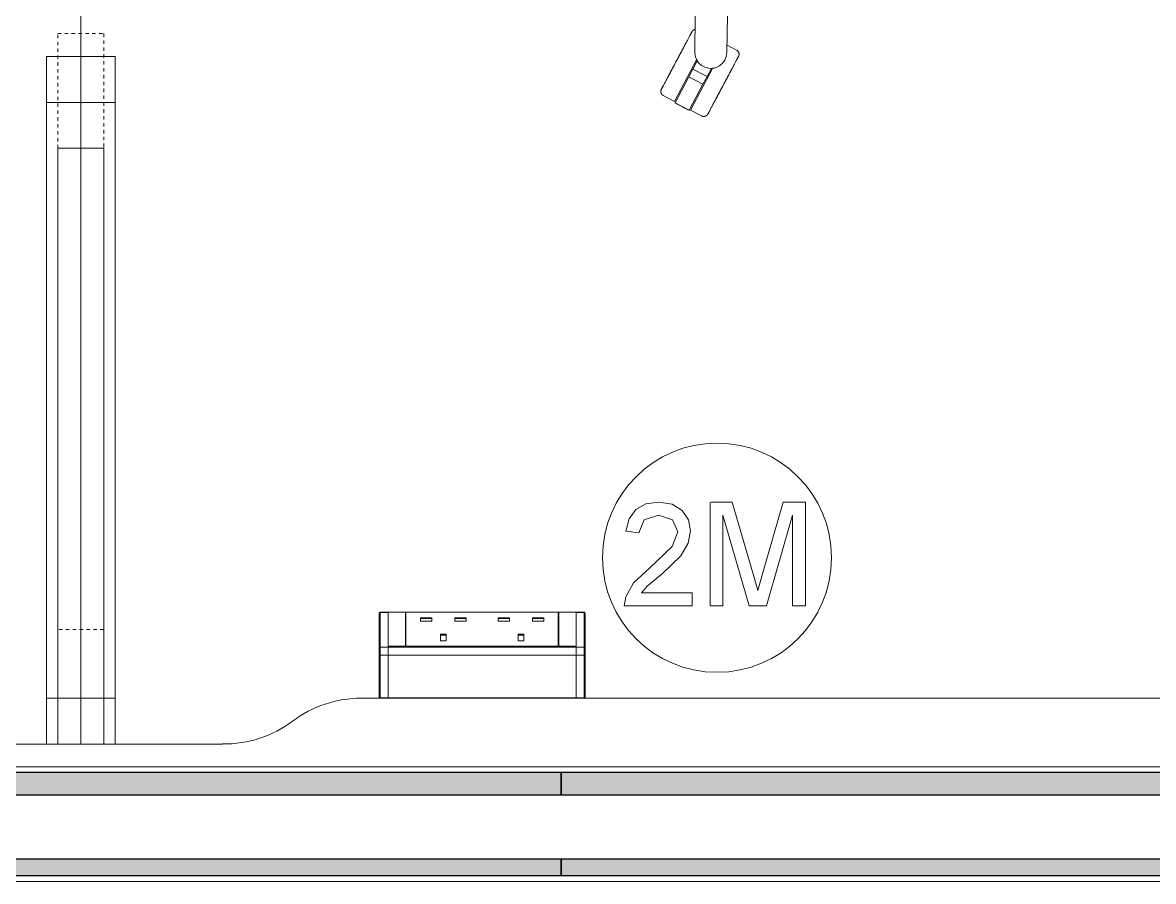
# Model space of a CAD drawing. Header units: millimetres. Extents: x 90978 to 295199, y -4084 to 97293.
# Drawn here: x 166588 to 167576, y 15167 to 15917 of the extents above; entities that cross this region are included whole.
import ezdxf

# ---------------------------------------------------------------- set-up
doc = ezdxf.new("R2010")
doc.units = ezdxf.units.MM
doc.header["$MEASUREMENT"] = 0
doc.linetypes.add('Dash', pattern=[6, 3, -3])
for name, color, linetype, lineweight in [('CSM-STL-XX-ZZ-M3-A-XXXX-00001_detached _19_04_21__rvt-1-Level 0$0$A-GLAZ-CURT', 7, 'CONTINUOUS', 9), ('CSM-STL-XX-ZZ-M3-A-XXXX-00001_detached _19_04_21__rvt-1-Level 0$0$A-GLAZ-CWMG', 7, 'CONTINUOUS', 9), ('I-FURN', 8, 'CONTINUOUS', 9), ('I-FURN-HDLN', 8, 'Dash', 9)]:
    doc.layers.add(name, color=color, linetype=linetype, lineweight=lineweight)

msp = doc.modelspace()

# ---------------------------------------------------------------- hatches: boundary and pattern name
at = {"layer": 'CSM-STL-XX-ZZ-M3-A-XXXX-00001_detached _19_04_21__rvt-1-Level 0$0$A-GLAZ-CURT'}
h = msp.add_hatch(color=256, dxfattribs=at)
h.paths.add_polyline_path([(167058.83, 15242.93), (167058.83, 15262.43), (166158.83, 15262.43), (166158.83, 15242.93)], flags=0)
h.paths.add_polyline_path([(167058.83, 15186.93), (166158.83, 15186.93), (166158.83, 15172.43), (167058.83, 15172.43)], flags=0)
h = msp.add_hatch(color=256, dxfattribs=at)
h.paths.add_polyline_path([(167908.83, 15262.43), (167058.83, 15262.43), (167058.83, 15242.93), (167908.83, 15242.93)], flags=0)
h.paths.add_polyline_path([(167908.83, 15172.43), (167908.83, 15186.93), (167058.83, 15186.93), (167058.83, 15172.43), (167798.61, 15172.43)], flags=0)

# ---------------------------------------------------------------- linework, layer by layer
at = {"layer": 'CSM-STL-XX-ZZ-M3-A-XXXX-00001_detached _19_04_21__rvt-1-Level 0$0$A-GLAZ-CURT', "lineweight": 30}
for p, q in [((167058.83, 15262.43), (166158.83, 15262.43)), ((167908.83, 15262.43), (167058.83, 15262.43)), ((167058.83, 15262.43), (167058.83, 15242.93)), ((167058.83, 15242.93), (167058.83, 15262.43)), ((166158.83, 15242.93), (167058.83, 15242.93)), ((167058.83, 15242.93), (167908.83, 15242.93)), ((167058.83, 15186.93), (166158.83, 15186.93)), ((167908.83, 15186.93), (167058.83, 15186.93)), ((167058.83, 15186.93), (167058.83, 15172.43)), ((167058.83, 15172.43), (167058.83, 15186.93)), ((166158.83, 15172.43), (167058.83, 15172.43)), ((167058.83, 15172.43), (167908.83, 15172.43))]:
    msp.add_line(p, q, dxfattribs=at)
at = {"layer": 'CSM-STL-XX-ZZ-M3-A-XXXX-00001_detached _19_04_21__rvt-1-Level 0$0$A-GLAZ-CWMG'}
for p, q in [((166158.83, 15267.43), (167058.83, 15267.43)), ((167058.83, 15267.43), (167908.83, 15267.43)), ((166158.83, 15167.43), (167058.83, 15167.43)), ((167058.83, 15167.43), (167908.83, 15167.43))]:
    msp.add_line(p, q, dxfattribs=at)
at = {"layer": 'I-FURN'}
for p, q in [((166639.25, 15287.33), (166639.25, 16087.33)), ((166639.25, 16087.33), (166639.25, 15287.33)), ((166639.25, 16087.33), (166639.25, 15287.33)), ((166639.25, 15287.33), (166639.25, 16087.33)), ((167175.31, 15891.22), (167175.87, 15923.42)), ((167203.85, 15923.08), (167203.29, 15890.74)), ((167171.32, 15905.97), (167171.56, 15906.44)), ((167171.69, 15906.67), (167171.45, 15906.23)), ((167171.56, 15906.44), (167171.79, 15906.87)), ((167171.91, 15907.08), (167171.69, 15906.67)), ((167171.79, 15906.87), (167172, 15907.26)), ((167172.11, 15907.46), (167171.91, 15907.08)), ((167172, 15907.26), (167172.19, 15907.62)), ((167172.28, 15907.79), (167172.11, 15907.46)), ((167172.19, 15907.62), (167172.36, 15907.93)), ((167172.44, 15908.09), (167172.28, 15907.79)), ((167172.36, 15907.93), (167172.51, 15908.21)), ((167172.58, 15908.35), (167172.44, 15908.09)), ((167172.51, 15908.21), (167172.64, 15908.45)), ((167172.7, 15908.57), (167172.58, 15908.35)), ((167172.64, 15908.45), (167172.74, 15908.66)), ((167172.79, 15908.75), (167172.7, 15908.57)), ((167172.74, 15908.66), (167172.83, 15908.82)), ((167172.87, 15908.89), (167172.79, 15908.75)), ((167172.83, 15908.82), (167172.89, 15908.94)), ((167172.92, 15908.99), (167172.87, 15908.89)), ((167172.89, 15908.94), (167172.94, 15909.02)), ((167172.95, 15909.05), (167172.92, 15908.99)), ((167172.94, 15909.02), (167172.96, 15909.06)), ((167172.96, 15909.07), (167172.95, 15909.05)), ((167172.96, 15909.07), (167173.04, 15909.21)), ((167172.96, 15909.06), (167172.96, 15909.07)), ((167173.04, 15909.21), (167173.13, 15909.35)), ((167173.13, 15909.35), (167173.21, 15909.48)), ((167173.21, 15909.48), (167173.31, 15909.61)), ((167173.31, 15909.61), (167173.41, 15909.74)), ((167173.41, 15909.74), (167173.51, 15909.86)), ((167173.51, 15909.86), (167173.62, 15909.98)), ((167173.62, 15909.98), (167173.74, 15910.09)), ((167173.74, 15910.09), (167173.86, 15910.2)), ((167173.86, 15910.2), (167173.98, 15910.31)), ((167173.98, 15910.31), (167174.11, 15910.4)), ((167174.11, 15910.4), (167174.24, 15910.5)), ((167174.24, 15910.5), (167174.37, 15910.59)), ((167174.37, 15910.59), (167174.51, 15910.67)), ((167174.51, 15910.67), (167174.65, 15910.75)), ((167174.65, 15910.75), (167174.8, 15910.82)), ((167174.8, 15910.82), (167174.94, 15910.89)), ((167174.94, 15910.89), (167175.09, 15910.95)), ((167175.09, 15910.95), (167175.25, 15911)), ((167175.25, 15911), (167175.4, 15911.05)), ((167175.4, 15911.05), (167175.56, 15911.09)), ((167175.56, 15911.09), (167175.71, 15911.13)), ((167166.36, 15896.66), (167165.9, 15895.78)), ((167166.82, 15897.51), (167166.36, 15896.66)), ((167167.26, 15898.35), (167166.82, 15897.51)), ((167167.69, 15899.16), (167167.26, 15898.35)), ((167168.11, 15899.95), (167167.69, 15899.16)), ((167168.52, 15900.71), (167168.11, 15899.95)), ((167168.91, 15901.45), (167168.52, 15900.71)), ((167169.29, 15902.15), (167168.91, 15901.45)), ((167169.65, 15902.83), (167169.29, 15902.15)), ((167169.99, 15903.48), (167169.65, 15902.83)), ((167170.32, 15904.09), (167169.99, 15903.48)), ((167170.63, 15904.68), (167170.32, 15904.09)), ((167170.46, 15904.37), (167170.77, 15904.94)), ((167170.92, 15905.23), (167170.63, 15904.68)), ((167170.77, 15904.94), (167171.05, 15905.47)), ((167171.2, 15905.75), (167170.92, 15905.23)), ((167171.05, 15905.47), (167171.32, 15905.97)), ((167171.45, 15906.23), (167171.2, 15905.75)), ((167211.91, 15892.92), (167203.07, 15897.63)), ((166609.25, 15887.33), (166609.25, 15847.33)), ((166609.25, 15287.33), (166609.25, 15887.33)), ((166669.25, 15887.33), (166609.25, 15887.33)), ((166609.25, 15887.33), (166669.25, 15887.33)), ((166669.25, 15887.33), (166669.25, 15287.33)), ((166669.25, 15847.33), (166669.25, 15887.33)), ((167160.52, 15885.67), (167161.05, 15886.67)), ((167161.34, 15887.21), (167160.81, 15886.21)), ((167161.05, 15886.67), (167161.58, 15887.67)), ((167161.87, 15888.2), (167161.34, 15887.21)), ((167161.58, 15887.67), (167162.11, 15888.66)), ((167162.39, 15889.19), (167161.87, 15888.2)), ((167162.11, 15888.66), (167162.63, 15889.64)), ((167162.91, 15890.17), (167162.39, 15889.19)), ((167162.63, 15889.64), (167163.15, 15890.62)), ((167163.43, 15891.14), (167162.91, 15890.17)), ((167163.15, 15890.62), (167163.66, 15891.58)), ((167163.94, 15892.1), (167163.43, 15891.14)), ((167163.66, 15891.58), (167164.17, 15892.53)), ((167164.44, 15893.04), (167163.94, 15892.1)), ((167164.17, 15892.53), (167164.67, 15893.47)), ((167164.93, 15893.97), (167164.44, 15893.04)), ((167164.67, 15893.47), (167165.16, 15894.39)), ((167165.42, 15894.88), (167164.93, 15893.97)), ((167165.16, 15894.39), (167165.64, 15895.3)), ((167165.9, 15895.78), (167165.42, 15894.88)), ((167175.65, 15887.87), (167175.31, 15891.22)), ((167176.8, 15884.69), (167175.65, 15887.87)), ((167202.82, 15887.4), (167201.57, 15884.26)), ((167203.29, 15890.74), (167202.82, 15887.4)), ((167211.91, 15892.92), (167212.05, 15892.85)), ((167212.05, 15892.85), (167212.19, 15892.76)), ((167212.19, 15892.76), (167212.32, 15892.67)), ((167212.32, 15892.67), (167212.45, 15892.58)), ((167212.45, 15892.58), (167212.58, 15892.48)), ((167212.58, 15892.48), (167212.7, 15892.37)), ((167212.7, 15892.37), (167212.82, 15892.26)), ((167212.82, 15892.26), (167212.94, 15892.15)), ((167212.94, 15892.15), (167213.04, 15892.03)), ((167212.98, 15886.34), (167213.12, 15886.62)), ((167213.04, 15892.03), (167213.15, 15891.91)), ((167213.2, 15886.75), (167213.06, 15886.49)), ((167213.12, 15886.62), (167213.25, 15886.86)), ((167213.15, 15891.91), (167213.25, 15891.78)), ((167213.31, 15886.97), (167213.2, 15886.75)), ((167213.25, 15891.78), (167213.34, 15891.65)), ((167213.25, 15886.86), (167213.36, 15887.06)), ((167213.41, 15887.15), (167213.31, 15886.97)), ((167213.34, 15891.65), (167213.43, 15891.51)), ((167213.36, 15887.06), (167213.44, 15887.22)), ((167213.48, 15887.29), (167213.41, 15887.15)), ((167213.43, 15891.51), (167213.51, 15891.38)), ((167213.44, 15887.22), (167213.51, 15887.34)), ((167213.54, 15887.39), (167213.48, 15887.29)), ((167213.51, 15891.38), (167213.59, 15891.23)), ((167213.51, 15887.34), (167213.55, 15887.43)), ((167213.57, 15887.45), (167213.54, 15887.39)), ((167213.55, 15887.43), (167213.58, 15887.47)), ((167213.58, 15887.47), (167213.57, 15887.45)), ((167213.6, 15887.51), (167213.58, 15887.47)), ((167213.58, 15887.47), (167213.58, 15887.47)), ((167213.59, 15891.23), (167213.66, 15891.09)), ((167213.67, 15887.66), (167213.6, 15887.51)), ((167213.66, 15891.09), (167213.73, 15890.94)), ((167213.74, 15887.8), (167213.67, 15887.66)), ((167213.73, 15890.94), (167213.79, 15890.79)), ((167213.79, 15887.95), (167213.74, 15887.8)), ((167213.79, 15890.79), (167213.84, 15890.64)), ((167213.85, 15888.11), (167213.79, 15887.95)), ((167213.84, 15890.64), (167213.89, 15890.49)), ((167213.9, 15888.26), (167213.85, 15888.11)), ((167213.89, 15890.49), (167213.93, 15890.33)), ((167213.94, 15888.42), (167213.9, 15888.26)), ((167213.93, 15890.33), (167213.97, 15890.17)), ((167213.97, 15888.57), (167213.94, 15888.42)), ((167213.97, 15890.17), (167214, 15890.02)), ((167214, 15888.73), (167213.97, 15888.57)), ((167214, 15890.02), (167214.02, 15889.86)), ((167214.02, 15888.89), (167214, 15888.73)), ((167214.02, 15889.86), (167214.04, 15889.7)), ((167214.04, 15889.05), (167214.02, 15888.89)), ((167214.04, 15889.7), (167214.05, 15889.54)), ((167214.05, 15889.21), (167214.04, 15889.05)), ((167214.05, 15889.54), (167214.05, 15889.37)), ((167214.05, 15889.37), (167214.05, 15889.21)), ((167156.04, 15877.25), (167155.53, 15876.28)), ((167155.76, 15876.72), (167156.28, 15877.69)), ((167156.56, 15878.22), (167156.04, 15877.25)), ((167156.28, 15877.69), (167156.8, 15878.67)), ((167157.08, 15879.2), (167156.56, 15878.22)), ((167156.8, 15878.67), (167157.33, 15879.66)), ((167157.61, 15880.2), (167157.08, 15879.2)), ((167157.33, 15879.66), (167157.85, 15880.65)), ((167177.12, 15884.94), (167157.58, 15848.19)), ((167158.14, 15881.19), (167157.61, 15880.2)), ((167157.85, 15880.65), (167158.39, 15881.65)), ((167158.67, 15882.19), (167158.14, 15881.19)), ((167158.39, 15881.65), (167158.92, 15882.66)), ((167159.21, 15883.2), (167158.67, 15882.19)), ((167158.92, 15882.66), (167159.45, 15883.66)), ((167159.74, 15884.2), (167159.21, 15883.2)), ((167159.45, 15883.66), (167159.99, 15884.67)), ((167160.28, 15885.21), (167159.74, 15884.2)), ((167159.99, 15884.67), (167160.52, 15885.67)), ((167160.81, 15886.21), (167160.28, 15885.21)), ((167191.23, 15877.4), (167171.71, 15840.68)), ((167173.72, 15876.42), (167177.49, 15883.5)), ((167178.66, 15881.89), (167176.8, 15884.69)), ((167181.15, 15879.6), (167178.66, 15881.89)), ((167184.11, 15877.99), (167181.15, 15879.6)), ((167187.37, 15877.12), (167184.11, 15877.99)), ((167189.88, 15876.99), (167186.09, 15869.85)), ((167190.74, 15877.06), (167187.37, 15877.12)), ((167194.03, 15877.81), (167190.74, 15877.06)), ((167197.04, 15879.33), (167194.03, 15877.81)), ((167199.61, 15881.52), (167197.04, 15879.33)), ((167201.57, 15884.26), (167199.61, 15881.52)), ((167207.88, 15876.75), (167207.43, 15875.92)), ((167207.64, 15876.3), (167208.08, 15877.13)), ((167208.08, 15877.13), (167208.5, 15877.93)), ((167208.5, 15877.93), (167208.92, 15878.71)), ((167208.92, 15878.71), (167209.32, 15879.46)), ((167209.32, 15879.46), (167209.7, 15880.18)), ((167209.7, 15880.18), (167210.07, 15880.87)), ((167210.07, 15880.87), (167210.42, 15881.54)), ((167210.42, 15881.54), (167210.76, 15882.17)), ((167210.76, 15882.17), (167211.08, 15882.77)), ((167211.24, 15883.08), (167210.93, 15882.5)), ((167211.08, 15882.77), (167211.38, 15883.34)), ((167211.54, 15883.63), (167211.24, 15883.08)), ((167211.38, 15883.34), (167211.67, 15883.88)), ((167211.81, 15884.15), (167211.54, 15883.63)), ((167211.67, 15883.88), (167211.93, 15884.38)), ((167212.07, 15884.63), (167211.81, 15884.15)), ((167211.93, 15884.38), (167212.18, 15884.84)), ((167212.31, 15885.08), (167212.07, 15884.63)), ((167212.18, 15884.84), (167212.41, 15885.27)), ((167212.52, 15885.49), (167212.31, 15885.08)), ((167212.41, 15885.27), (167212.62, 15885.67)), ((167212.72, 15885.86), (167212.52, 15885.49)), ((167212.62, 15885.67), (167212.81, 15886.02)), ((167212.9, 15886.2), (167212.72, 15885.86)), ((167212.81, 15886.02), (167212.98, 15886.34)), ((167213.06, 15886.49), (167212.9, 15886.2)), ((167150.89, 15867.56), (167150.49, 15866.81)), ((167151.31, 15868.34), (167150.89, 15867.56)), ((167151.73, 15869.14), (167151.31, 15868.34)), ((167152.17, 15869.96), (167151.73, 15869.14)), ((167151.93, 15869.52), (167152.38, 15870.35)), ((167152.62, 15870.81), (167152.17, 15869.96)), ((167152.38, 15870.35), (167152.83, 15871.21)), ((167153.08, 15871.68), (167152.62, 15870.81)), ((167152.83, 15871.21), (167153.3, 15872.08)), ((167153.55, 15872.57), (167153.08, 15871.68)), ((167153.3, 15872.08), (167153.77, 15872.98)), ((167154.04, 15873.47), (167153.55, 15872.57)), ((167153.77, 15872.98), (167154.26, 15873.89)), ((167154.53, 15874.39), (167154.04, 15873.47)), ((167154.26, 15873.89), (167154.75, 15874.82)), ((167155.02, 15875.33), (167154.53, 15874.39)), ((167154.75, 15874.82), (167155.26, 15875.77)), ((167155.53, 15876.28), (167155.02, 15875.33)), ((167155.26, 15875.77), (167155.76, 15876.72)), ((167158.12, 15847.07), (167170.19, 15869.78)), ((167170.19, 15869.78), (167173.72, 15876.42)), ((167182.55, 15863.21), (167170.19, 15869.78)), ((167186.09, 15869.85), (167173.72, 15876.42)), ((167186.09, 15869.85), (167182.55, 15863.21)), ((167202.2, 15866.07), (167202.73, 15867.06)), ((167203.01, 15867.6), (167202.48, 15866.61)), ((167202.73, 15867.06), (167203.25, 15868.05)), ((167203.53, 15868.57), (167203.01, 15867.6)), ((167203.25, 15868.05), (167203.77, 15869.02)), ((167204.04, 15869.54), (167203.53, 15868.57)), ((167203.77, 15869.02), (167204.28, 15869.99)), ((167204.55, 15870.5), (167204.04, 15869.54)), ((167204.28, 15869.99), (167204.79, 15870.94)), ((167205.06, 15871.44), (167204.55, 15870.5)), ((167204.79, 15870.94), (167205.28, 15871.87)), ((167205.55, 15872.37), (167205.06, 15871.44)), ((167205.28, 15871.87), (167205.77, 15872.8)), ((167206.04, 15873.29), (167205.55, 15872.37)), ((167205.77, 15872.8), (167206.26, 15873.7)), ((167206.51, 15874.18), (167206.04, 15873.29)), ((167206.26, 15873.7), (167206.73, 15874.59)), ((167206.98, 15875.06), (167206.51, 15874.18)), ((167206.73, 15874.59), (167207.19, 15875.46)), ((167207.43, 15875.92), (167206.98, 15875.06)), ((167207.19, 15875.46), (167207.64, 15876.3)), ((167145.76, 15857.06), (167145.77, 15857.22)), ((167145.76, 15856.89), (167145.76, 15857.06)), ((167145.77, 15857.22), (167145.79, 15857.38)), ((167145.79, 15857.38), (167145.81, 15857.54)), ((167145.81, 15857.54), (167145.84, 15857.69)), ((167145.84, 15857.69), (167145.87, 15857.85)), ((167145.87, 15857.85), (167145.91, 15858.01)), ((167145.91, 15858.01), (167145.96, 15858.16)), ((167145.96, 15858.16), (167146.02, 15858.31)), ((167146.02, 15858.31), (167146.07, 15858.46)), ((167146.07, 15858.46), (167146.14, 15858.61)), ((167146.14, 15858.61), (167146.21, 15858.76)), ((167146.21, 15858.76), (167146.23, 15858.79)), ((167146.26, 15858.84), (167146.23, 15858.8)), ((167146.23, 15858.79), (167146.24, 15858.81)), ((167146.23, 15858.8), (167146.23, 15858.79)), ((167146.24, 15858.81), (167146.27, 15858.88)), ((167146.3, 15858.92), (167146.26, 15858.84)), ((167146.27, 15858.88), (167146.33, 15858.98)), ((167146.37, 15859.05), (167146.3, 15858.92)), ((167146.33, 15858.98), (167146.4, 15859.12)), ((167146.45, 15859.21), (167146.37, 15859.05)), ((167146.4, 15859.12), (167146.5, 15859.3)), ((167146.56, 15859.41), (167146.45, 15859.21)), ((167146.5, 15859.3), (167146.61, 15859.52)), ((167146.69, 15859.65), (167146.56, 15859.41)), ((167146.61, 15859.52), (167146.75, 15859.77)), ((167146.83, 15859.93), (167146.69, 15859.65)), ((167146.75, 15859.77), (167146.91, 15860.07)), ((167147, 15860.25), (167146.83, 15859.93)), ((167146.91, 15860.07), (167147.09, 15860.41)), ((167147.19, 15860.6), (167147, 15860.25)), ((167147.09, 15860.41), (167147.29, 15860.78)), ((167147.4, 15861), (167147.19, 15860.6)), ((167147.29, 15860.78), (167147.5, 15861.19)), ((167147.63, 15861.43), (167147.4, 15861)), ((167147.5, 15861.19), (167147.74, 15861.64)), ((167147.88, 15861.89), (167147.63, 15861.43)), ((167147.74, 15861.64), (167148, 15862.12)), ((167148.14, 15862.39), (167147.88, 15861.89)), ((167148, 15862.12), (167148.27, 15862.63)), ((167148.43, 15862.93), (167148.14, 15862.39)), ((167148.27, 15862.63), (167148.57, 15863.19)), ((167148.73, 15863.5), (167148.43, 15862.93)), ((167148.57, 15863.19), (167148.88, 15863.77)), ((167149.05, 15864.1), (167148.73, 15863.5)), ((167149.39, 15864.73), (167149.05, 15864.1)), ((167149.74, 15865.4), (167149.39, 15864.73)), ((167150.11, 15866.09), (167149.74, 15865.4)), ((167150.49, 15866.81), (167150.11, 15866.09)), ((167182.55, 15863.21), (167170.48, 15840.5)), ((167196.9, 15856.1), (167197.42, 15857.08)), ((167197.7, 15857.61), (167197.18, 15856.62)), ((167197.42, 15857.08), (167197.94, 15858.06)), ((167198.23, 15858.6), (167197.7, 15857.61)), ((167197.94, 15858.06), (167198.47, 15859.06)), ((167198.76, 15859.6), (167198.23, 15858.6)), ((167198.47, 15859.06), (167199, 15860.06)), ((167199.29, 15860.6), (167198.76, 15859.6)), ((167199, 15860.06), (167199.53, 15861.06)), ((167199.82, 15861.6), (167199.29, 15860.6)), ((167199.53, 15861.06), (167200.07, 15862.06)), ((167200.36, 15862.61), (167199.82, 15861.6)), ((167200.07, 15862.06), (167200.6, 15863.07)), ((167200.89, 15863.61), (167200.36, 15862.61)), ((167200.6, 15863.07), (167201.14, 15864.07)), ((167201.42, 15864.62), (167200.89, 15863.61)), ((167201.14, 15864.07), (167201.67, 15865.08)), ((167201.96, 15865.61), (167201.42, 15864.62)), ((167201.67, 15865.08), (167202.2, 15866.07)), ((167202.48, 15866.61), (167201.96, 15865.61)), ((166609.25, 15847.33), (166609.25, 15327.33)), ((166669.25, 15847.33), (166609.25, 15847.33)), ((166669.25, 15847.33), (166609.25, 15847.33)), ((166669.25, 15327.33), (166669.25, 15847.33)), ((167145.76, 15856.73), (167145.76, 15856.89)), ((167145.77, 15856.57), (167145.76, 15856.73)), ((167145.79, 15856.41), (167145.77, 15856.57)), ((167145.81, 15856.25), (167145.79, 15856.41)), ((167145.84, 15856.09), (167145.81, 15856.25)), ((167145.88, 15855.94), (167145.84, 15856.09)), ((167145.92, 15855.78), (167145.88, 15855.94)), ((167145.97, 15855.63), (167145.92, 15855.78)), ((167146.02, 15855.47), (167145.97, 15855.63)), ((167146.08, 15855.33), (167146.02, 15855.47)), ((167146.15, 15855.18), (167146.08, 15855.33)), ((167146.22, 15855.03), (167146.15, 15855.18)), ((167146.3, 15854.89), (167146.22, 15855.03)), ((167146.38, 15854.75), (167146.3, 15854.89)), ((167146.47, 15854.62), (167146.38, 15854.75)), ((167146.56, 15854.49), (167146.47, 15854.62)), ((167146.66, 15854.36), (167146.56, 15854.49)), ((167146.77, 15854.24), (167146.66, 15854.36)), ((167146.87, 15854.12), (167146.77, 15854.24)), ((167146.99, 15854.01), (167146.87, 15854.12)), ((167147.11, 15853.9), (167146.99, 15854.01)), ((167147.23, 15853.79), (167147.11, 15853.9)), ((167147.36, 15853.69), (167147.23, 15853.79)), ((167147.49, 15853.6), (167147.36, 15853.69)), ((167147.62, 15853.51), (167147.49, 15853.6)), ((167147.76, 15853.42), (167147.62, 15853.51)), ((167147.9, 15853.34), (167147.76, 15853.42)), ((167147.9, 15853.34), (167157.58, 15848.19)), ((167192.12, 15847.11), (167192.55, 15847.92)), ((167192.55, 15847.92), (167192.99, 15848.75)), ((167192.99, 15848.75), (167193.45, 15849.61)), ((167193.45, 15849.61), (167193.91, 15850.49)), ((167193.91, 15850.49), (167194.39, 15851.38)), ((167194.65, 15851.88), (167194.17, 15850.97)), ((167194.39, 15851.38), (167194.88, 15852.3)), ((167195.14, 15852.8), (167194.65, 15851.88)), ((167194.88, 15852.3), (167195.37, 15853.23)), ((167195.64, 15853.74), (167195.14, 15852.8)), ((167195.37, 15853.23), (167195.87, 15854.17)), ((167196.15, 15854.69), (167195.64, 15853.74)), ((167195.87, 15854.17), (167196.38, 15855.13)), ((167196.66, 15855.65), (167196.15, 15854.69)), ((167196.38, 15855.13), (167196.9, 15856.1)), ((167197.18, 15856.62), (167196.66, 15855.65)), ((167158.03, 15846.9), (167170.39, 15840.33)), ((167170.48, 15840.5), (167158.12, 15847.07)), ((167171.71, 15840.68), (167181.4, 15835.53)), ((167186.87, 15837.25), (167186.85, 15837.2)), ((167186.86, 15837.22), (167186.89, 15837.28)), ((167186.92, 15837.33), (167186.87, 15837.25)), ((167186.89, 15837.28), (167186.94, 15837.38)), ((167186.98, 15837.45), (167186.92, 15837.33)), ((167186.94, 15837.38), (167187.02, 15837.52)), ((167187.07, 15837.61), (167186.98, 15837.45)), ((167187.02, 15837.52), (167187.11, 15837.7)), ((167187.17, 15837.81), (167187.07, 15837.61)), ((167187.11, 15837.7), (167187.23, 15837.92)), ((167187.3, 15838.05), (167187.17, 15837.81)), ((167187.23, 15837.92), (167187.37, 15838.18)), ((167187.45, 15838.33), (167187.3, 15838.05)), ((167187.37, 15838.18), (167187.53, 15838.48)), ((167187.62, 15838.65), (167187.45, 15838.33)), ((167187.53, 15838.48), (167187.7, 15838.81)), ((167187.81, 15839.01), (167187.62, 15838.65)), ((167187.7, 15838.81), (167187.9, 15839.18)), ((167188.02, 15839.4), (167187.81, 15839.01)), ((167187.9, 15839.18), (167188.12, 15839.59)), ((167188.25, 15839.83), (167188.02, 15839.4)), ((167188.12, 15839.59), (167188.36, 15840.04)), ((167188.49, 15840.3), (167188.25, 15839.83)), ((167188.36, 15840.04), (167188.61, 15840.52)), ((167188.76, 15840.8), (167188.49, 15840.3)), ((167188.61, 15840.52), (167188.89, 15841.04)), ((167189.04, 15841.33), (167188.76, 15840.8)), ((167188.89, 15841.04), (167189.18, 15841.59)), ((167189.35, 15841.9), (167189.04, 15841.33)), ((167189.18, 15841.59), (167189.49, 15842.17)), ((167189.49, 15842.17), (167189.82, 15842.79)), ((167189.82, 15842.79), (167190.16, 15843.44)), ((167190.16, 15843.44), (167190.52, 15844.12)), ((167190.52, 15844.12), (167190.9, 15844.82)), ((167190.9, 15844.82), (167191.29, 15845.56)), ((167191.29, 15845.56), (167191.7, 15846.32)), ((167191.7, 15846.32), (167192.12, 15847.11)), ((167181.43, 15835.51), (167181.4, 15835.53)), ((167181.58, 15835.44), (167181.43, 15835.51)), ((167181.73, 15835.38), (167181.58, 15835.44)), ((167181.88, 15835.32), (167181.73, 15835.38)), ((167182.03, 15835.26), (167181.88, 15835.32)), ((167182.18, 15835.22), (167182.03, 15835.26)), ((167182.34, 15835.17), (167182.18, 15835.22)), ((167182.5, 15835.14), (167182.34, 15835.17)), ((167182.65, 15835.11), (167182.5, 15835.14)), ((167182.81, 15835.09), (167182.65, 15835.11)), ((167182.97, 15835.07), (167182.81, 15835.09)), ((167183.14, 15835.06), (167182.97, 15835.07)), ((167183.3, 15835.06), (167183.14, 15835.06)), ((167183.46, 15835.06), (167183.3, 15835.06)), ((167183.62, 15835.07), (167183.46, 15835.06)), ((167183.78, 15835.09), (167183.62, 15835.07)), ((167183.94, 15835.11), (167183.78, 15835.09)), ((167184.1, 15835.14), (167183.94, 15835.11)), ((167184.25, 15835.18), (167184.1, 15835.14)), ((167184.41, 15835.22), (167184.25, 15835.18)), ((167184.56, 15835.27), (167184.41, 15835.22)), ((167184.72, 15835.32), (167184.56, 15835.27)), ((167184.87, 15835.38), (167184.72, 15835.32)), ((167185.01, 15835.45), (167184.87, 15835.38)), ((167185.16, 15835.52), (167185.01, 15835.45)), ((167185.3, 15835.6), (167185.16, 15835.52)), ((167185.44, 15835.68), (167185.3, 15835.6)), ((167185.57, 15835.77), (167185.44, 15835.68)), ((167185.7, 15835.86), (167185.57, 15835.77)), ((167185.83, 15835.96), (167185.7, 15835.86)), ((167185.95, 15836.07), (167185.83, 15835.96)), ((167186.07, 15836.18), (167185.95, 15836.07)), ((167186.19, 15836.29), (167186.07, 15836.18)), ((167186.3, 15836.41), (167186.19, 15836.29)), ((167186.4, 15836.53), (167186.3, 15836.41)), ((167186.5, 15836.66), (167186.4, 15836.53)), ((167186.59, 15836.79), (167186.5, 15836.66)), ((167186.68, 15836.92), (167186.59, 15836.79)), ((167186.77, 15837.06), (167186.68, 15836.92)), ((167186.85, 15837.2), (167186.77, 15837.06)), ((167186.85, 15837.2), (167186.86, 15837.22)), ((167186.85, 15837.2), (167186.85, 15837.2)), ((166659.25, 15807.33), (166619.25, 15807.33)), ((166619.25, 15807.33), (166619.25, 15287.33)), ((166659.25, 15287.33), (166659.25, 15807.33)), ((167123.93, 15491.97), (167118, 15483.99)), ((167132.73, 15496.86), (167123.93, 15491.97)), ((167144.09, 15498.48), (167132.73, 15496.86)), ((167155.54, 15496.67), (167144.09, 15498.48)), ((167164.32, 15491.24), (167155.54, 15496.67)), ((167188.72, 15498.11), (167188.72, 15408.07)), ((167208.17, 15498.48), (167189.39, 15498.48)), ((167226.67, 15434.76), (167208.17, 15498.48)), ((167252.62, 15498.48), (167234.44, 15435.86)), ((167272.07, 15498.48), (167252.62, 15498.48)), ((167272.07, 15408.07), (167272.07, 15498.48)), ((167118, 15483.99), (167115.26, 15473.06)), ((167126.57, 15471.64), (167131.32, 15483.05)), ((167131.32, 15483.05), (167143.85, 15487.18)), ((167143.85, 15487.18), (167155.87, 15482.96)), ((167155.87, 15482.96), (167160.47, 15472.59)), ((167169.91, 15483.13), (167164.32, 15491.24)), ((167171.77, 15473.28), (167169.91, 15483.13)), ((167200.02, 15408.07), (167200.02, 15487.18)), ((167200.02, 15487.18), (167222.74, 15408.07)), ((167238.06, 15408.07), (167260.77, 15487.18)), ((167260.77, 15487.18), (167260.77, 15408.07)), ((167115.26, 15473.06), (167126.57, 15471.64)), ((167160.47, 15472.59), (167155.59, 15459.79)), ((167169.76, 15462.56), (167171.77, 15473.28)), ((167163.09, 15451.48), (167169.76, 15462.56)), ((167155.59, 15459.79), (167136.08, 15440.96)), ((167146.89, 15436), (167163.09, 15451.48)), ((167136.08, 15440.96), (167121.93, 15427.86)), ((167133.89, 15425.12), (167146.89, 15436)), ((167230.4, 15421.45), (167226.67, 15434.76)), ((167234.44, 15435.86), (167230.4, 15421.45)), ((167121.93, 15427.86), (167115.07, 15415.86)), ((167128.79, 15419.37), (167133.89, 15425.12)), ((167115.07, 15415.86), (167113.85, 15408.07)), ((167173.18, 15419.37), (167128.79, 15419.37)), ((167173.18, 15408.07), (167173.18, 15419.37)), ((167113.85, 15408.07), (167173.18, 15408.07)), ((167188.72, 15408.07), (167200.02, 15408.07)), ((167222.74, 15408.07), (167238.06, 15408.07)), ((167260.77, 15408.07), (167272.07, 15408.07)), ((166899.66, 15401.33), (166899.66, 15371.05)), ((166899.66, 15401.33), (166899.66, 15371.05)), ((166899.89, 15401.96), (166899.91, 15401.99)), ((166907.66, 15402.33), (166900.66, 15402.33)), ((166900.66, 15402.15), (166900.66, 15402.33)), ((166907.66, 15402.33), (166900.66, 15402.33)), ((166907.66, 15402.33), (166900.66, 15402.33)), ((166900.66, 15371.87), (166900.66, 15402.15)), ((166900.66, 15402.15), (166907.66, 15402.15)), ((166907.66, 15402.15), (166907.66, 15402.33)), ((166907.66, 15371.87), (166907.66, 15402.15)), ((166907.73, 15402.53), (166922.73, 15402.53)), ((166907.73, 15372.71), (166907.73, 15402.53)), ((167071.69, 15402.33), (166907.79, 15402.33)), ((166922.73, 15402.53), (166922.73, 15372.71)), ((166922.73, 15402.15), (166923.23, 15402.15)), ((166923.23, 15402.53), (167056.23, 15402.53)), ((166923.23, 15402.53), (166923.23, 15372.71)), ((166935.83, 15397.51), (166935.83, 15394.64)), ((166945.83, 15397.51), (166935.83, 15397.51)), ((166945.83, 15396.77), (166935.83, 15396.77)), ((166945.83, 15394.64), (166935.83, 15394.64)), ((166945.83, 15397.51), (166945.83, 15394.64)), ((166965.83, 15397.51), (166965.83, 15394.64)), ((166975.83, 15397.51), (166965.83, 15397.51)), ((166975.83, 15396.77), (166965.83, 15396.77)), ((166975.83, 15394.64), (166965.83, 15394.64)), ((166975.83, 15397.51), (166975.83, 15394.64)), ((167003.62, 15397.51), (167003.62, 15394.64)), ((167013.62, 15397.51), (167003.62, 15397.51)), ((167013.62, 15396.77), (167003.62, 15396.77)), ((167013.62, 15394.64), (167003.62, 15394.64)), ((167013.62, 15397.51), (167013.62, 15394.64)), ((167033.62, 15397.51), (167033.62, 15394.64)), ((167043.62, 15397.51), (167033.62, 15397.51)), ((167043.62, 15396.77), (167033.62, 15396.77)), ((167043.62, 15394.64), (167033.62, 15394.64)), ((167043.62, 15397.51), (167043.62, 15394.64)), ((167056.23, 15402.53), (167056.23, 15372.71)), ((167056.23, 15402.15), (167056.73, 15402.15)), ((167056.73, 15372.71), (167056.73, 15402.53)), ((167056.73, 15402.53), (167071.73, 15402.53)), ((167071.73, 15402.53), (167071.73, 15372.71)), ((167078.79, 15402.33), (167071.79, 15402.33)), ((167078.79, 15402.33), (167071.79, 15402.33)), ((167071.79, 15402.33), (167078.79, 15402.33)), ((167071.79, 15402.33), (167071.79, 15402.15)), ((167078.79, 15402.15), (167071.79, 15402.15)), ((167071.79, 15402.15), (167071.79, 15371.87)), ((167078.79, 15402.33), (167078.79, 15402.15)), ((167078.79, 15402.15), (167078.79, 15371.87)), ((167079.53, 15402), (167079.56, 15401.97)), ((167079.79, 15371.05), (167079.79, 15401.33)), ((167079.79, 15371.05), (167079.79, 15401.33)), ((166953.33, 15383.17), (166953.33, 15377.43)), ((166958.33, 15383.17), (166953.33, 15383.17)), ((166958.33, 15383.17), (166958.33, 15377.43)), ((167021.12, 15383.17), (167021.12, 15377.43)), ((167026.12, 15383.17), (167021.12, 15383.17)), ((167026.12, 15377.43), (167026.12, 15383.17)), ((166958.33, 15382.43), (166953.33, 15382.43)), ((166958.33, 15377.43), (166953.33, 15377.43)), ((167026.12, 15382.43), (167021.12, 15382.43)), ((167021.12, 15377.43), (167026.12, 15377.43)), ((166899.66, 15332.49), (166899.66, 15371.05)), ((166899.66, 15371.05), (166899.66, 15365.52)), ((166899.66, 15365.52), (166899.66, 15328.49)), ((166900.66, 15364.95), (166900.66, 15371.87)), ((166900.66, 15371.87), (166907.66, 15371.87)), ((166900.66, 15327.49), (166900.66, 15364.95)), ((166900.66, 15364.95), (166907.66, 15364.95)), ((166907.66, 15364.95), (166907.66, 15371.87)), ((166907.66, 15327.49), (166907.66, 15364.95)), ((166922.73, 15372.71), (166907.73, 15372.71)), ((166907.73, 15372.71), (166907.73, 15370.25)), ((166907.79, 15372.51), (166922.73, 15372.51)), ((166907.79, 15371.87), (166907.79, 15372.51)), ((166907.79, 15371.87), (166907.79, 15364.95)), ((167071.69, 15371.87), (166907.79, 15371.87)), ((166907.79, 15364.95), (166907.79, 15327.49)), ((167071.69, 15364.95), (166907.79, 15364.95)), ((167056.23, 15372.71), (166923.23, 15372.71)), ((166923.23, 15372.51), (167056.23, 15372.51)), ((167071.73, 15372.71), (167056.73, 15372.71)), ((167056.73, 15372.51), (167071.69, 15372.51)), ((167071.69, 15372.51), (167071.69, 15371.87)), ((167071.69, 15364.95), (167071.69, 15371.87)), ((167071.69, 15327.49), (167071.69, 15364.95)), ((167078.79, 15371.87), (167071.79, 15371.87)), ((167071.79, 15371.87), (167071.79, 15364.95)), ((167078.79, 15364.95), (167071.79, 15364.95)), ((167071.79, 15364.95), (167071.79, 15327.49)), ((167078.79, 15371.87), (167078.79, 15364.95)), ((167078.79, 15364.95), (167078.79, 15327.49)), ((167079.79, 15371.05), (167079.79, 15332.49)), ((167079.79, 15365.52), (167079.79, 15371.05)), ((167079.79, 15328.49), (167079.79, 15365.52)), ((166609.25, 15327.33), (166609.25, 15287.33)), ((166669.25, 15327.33), (166609.25, 15327.33)), ((166619.25, 15327.33), (166609.25, 15327.33)), ((166669.25, 15327.33), (166659.25, 15327.33)), ((166669.25, 15287.33), (166669.25, 15327.33)), ((166884.25, 15327.33), (167994.25, 15327.33)), ((167994.25, 15327.33), (166884.25, 15327.33)), ((166900.66, 15332.49), (166899.66, 15332.49)), ((166899.66, 15328.49), (166899.66, 15332.49)), ((166899.66, 15328.49), (166899.66, 15328.49)), ((166900.66, 15327.49), (166907.66, 15327.49)), ((166900.66, 15327.49), (166907.66, 15327.49)), ((166907.79, 15327.49), (167071.69, 15327.49)), ((167071.69, 15327.49), (166907.79, 15327.49)), ((167071.79, 15327.49), (167078.79, 15327.49)), ((167078.79, 15327.49), (167071.79, 15327.49)), ((167079.79, 15332.49), (167078.79, 15332.49)), ((167079.79, 15332.49), (167079.79, 15328.49)), ((166514.25, 15287.33), (166639.25, 15287.33)), ((166639.25, 15287.33), (166514.25, 15287.33)), ((166619.25, 15287.33), (166609.25, 15287.33)), ((166669.25, 15287.33), (166609.25, 15287.33)), ((166619.25, 15287.33), (166659.25, 15287.33)), ((166639.25, 15287.33), (166763.14, 15287.33)), ((166763.14, 15287.33), (166639.25, 15287.33)), ((166669.25, 15287.33), (166659.25, 15287.33))]:
    msp.add_line(p, q, dxfattribs=at)
at = {"layer": 'I-FURN', "flags": 128}
for points in [[(166900.16, 15402.19), (166900.19, 15402.21), (166900.23, 15402.23), (166900.27, 15402.25), (166900.3, 15402.26), (166900.34, 15402.28), (166900.38, 15402.29), (166900.42, 15402.3), (166900.46, 15402.31), (166900.49, 15402.32), (166900.53, 15402.32), (166900.57, 15402.33), (166900.61, 15402.33), (166900.65, 15402.33), (166900.66, 15402.33)], [(167078.79, 15402.33), (167078.83, 15402.33), (167078.87, 15402.33), (167078.91, 15402.32), (167078.95, 15402.32), (167078.99, 15402.31), (167079.02, 15402.3), (167079.06, 15402.29), (167079.1, 15402.28), (167079.14, 15402.27), (167079.18, 15402.25), (167079.21, 15402.24), (167079.25, 15402.22), (167079.28, 15402.2)], [(166899.66, 15371.05), (166899.66, 15370.96), (166899.66, 15370.86), (166899.66, 15370.75), (166899.66, 15370.65), (166899.66, 15370.53), (166899.66, 15370.41), (166899.66, 15370.29), (166899.66, 15370.16), (166899.66, 15370.03), (166899.66, 15369.9), (166899.66, 15369.76), (166899.66, 15369.62), (166899.66, 15369.48), (166899.66, 15369.33), (166899.66, 15369.18), (166899.66, 15369.03), (166899.66, 15368.88), (166899.66, 15368.73), (166899.66, 15368.57), (166899.66, 15368.41), (166899.66, 15368.25), (166899.66, 15368.1), (166899.66, 15367.94), (166899.66, 15367.78), (166899.66, 15367.62), (166899.66, 15367.46), (166899.66, 15367.3), (166899.66, 15367.14), (166899.66, 15366.98), (166899.66, 15366.82), (166899.66, 15366.67), (166899.66, 15366.52), (166899.66, 15366.37), (166899.66, 15366.22), (166899.66, 15366.07), (166899.66, 15365.93), (166899.66, 15365.79), (166899.66, 15365.65), (166899.66, 15365.52)], [(166899.66, 15365.52), (166899.66, 15362.74), (166899.66, 15360.04), (166899.66, 15357.42), (166899.66, 15354.9), (166899.66, 15352.47), (166899.66, 15350.14), (166899.66, 15347.91), (166899.66, 15345.79), (166899.66, 15343.77), (166899.66, 15341.87), (166899.66, 15340.08), (166899.66, 15338.41), (166899.66, 15336.86), (166899.66, 15335.44), (166899.66, 15334.14), (166899.66, 15332.96), (166899.66, 15331.92), (166899.66, 15331), (166899.66, 15330.22), (166899.66, 15329.57), (166899.66, 15329.06), (166899.66, 15328.68), (166899.66, 15328.49)], [(167079.79, 15365.52), (167079.79, 15365.65), (167079.79, 15365.79), (167079.79, 15365.93), (167079.79, 15366.07), (167079.79, 15366.22), (167079.79, 15366.37), (167079.79, 15366.52), (167079.79, 15366.67), (167079.79, 15366.82), (167079.79, 15366.98), (167079.79, 15367.14), (167079.79, 15367.3), (167079.79, 15367.46), (167079.79, 15367.62), (167079.79, 15367.78), (167079.79, 15367.94), (167079.79, 15368.1), (167079.79, 15368.25), (167079.79, 15368.41), (167079.79, 15368.57), (167079.79, 15368.73), (167079.79, 15368.88), (167079.79, 15369.03), (167079.79, 15369.18), (167079.79, 15369.33), (167079.79, 15369.48), (167079.79, 15369.62), (167079.79, 15369.76), (167079.79, 15369.9), (167079.79, 15370.03), (167079.79, 15370.16), (167079.79, 15370.29), (167079.79, 15370.41), (167079.79, 15370.53), (167079.79, 15370.65), (167079.79, 15370.75), (167079.79, 15370.86), (167079.79, 15370.96), (167079.79, 15371.05)], [(167079.79, 15328.49), (167079.79, 15328.77), (167079.79, 15329.18), (167079.79, 15329.73), (167079.79, 15330.42), (167079.79, 15331.23), (167079.79, 15332.18), (167079.79, 15333.26), (167079.79, 15334.47), (167079.79, 15335.81), (167079.79, 15337.27), (167079.79, 15338.85), (167079.79, 15340.55), (167079.79, 15342.37), (167079.79, 15344.3), (167079.79, 15346.35), (167079.79, 15348.5), (167079.79, 15350.76), (167079.79, 15353.11), (167079.79, 15355.57), (167079.79, 15358.11), (167079.79, 15360.75), (167079.79, 15363.47), (167079.79, 15365.52)], [(166899.66, 15328.49), (166899.66, 15328.49), (166899.66, 15328.5), (166899.66, 15328.51), (166899.66, 15328.54), (166899.66, 15328.57), (166899.66, 15328.6), (166899.66, 15328.64), (166899.66, 15328.69), (166899.66, 15328.74), (166899.66, 15328.8), (166899.66, 15328.87), (166899.66, 15328.94), (166899.66, 15329.01), (166899.66, 15329.1), (166899.66, 15329.18), (166899.66, 15329.28), (166899.66, 15329.38), (166899.66, 15329.48), (166899.66, 15329.59), (166899.66, 15329.7), (166899.66, 15329.82), (166899.66, 15329.94), (166899.66, 15330.06), (166899.66, 15330.19), (166899.66, 15330.32), (166899.66, 15330.46), (166899.66, 15330.6), (166899.66, 15330.74), (166899.66, 15330.89), (166899.66, 15331.04), (166899.66, 15331.19), (166899.66, 15331.34), (166899.66, 15331.49), (166899.66, 15331.65), (166899.66, 15331.81), (166899.66, 15331.96), (166899.66, 15332.12), (166899.66, 15332.28), (166899.66, 15332.44), (166899.66, 15332.49)], [(166900.66, 15327.49), (166900.62, 15327.49), (166900.58, 15327.49), (166900.55, 15327.49), (166900.51, 15327.5), (166900.47, 15327.51), (166900.43, 15327.51), (166900.39, 15327.52), (166900.35, 15327.54), (166900.31, 15327.55), (166900.28, 15327.56), (166900.24, 15327.58), (166900.2, 15327.6), (166900.17, 15327.62), (166900.13, 15327.64), (166900.1, 15327.66), (166900.07, 15327.68), (166900.04, 15327.71), (166900.01, 15327.73), (166899.98, 15327.76), (166899.95, 15327.79), (166899.92, 15327.82), (166899.89, 15327.85), (166899.87, 15327.88), (166899.85, 15327.91), (166899.82, 15327.95), (166899.8, 15327.98), (166899.78, 15328.01), (166899.76, 15328.05), (166899.75, 15328.09), (166899.73, 15328.12), (166899.72, 15328.16), (166899.71, 15328.2), (166899.7, 15328.24), (166899.69, 15328.28), (166899.68, 15328.32), (166899.67, 15328.35), (166899.67, 15328.39), (166899.67, 15328.43), (166899.66, 15328.47), (166899.66, 15328.49)], [(167079.79, 15328.49), (167079.79, 15328.45), (167079.78, 15328.41), (167079.78, 15328.37), (167079.77, 15328.33), (167079.77, 15328.29), (167079.76, 15328.25), (167079.75, 15328.21), (167079.74, 15328.17), (167079.72, 15328.13), (167079.71, 15328.1), (167079.69, 15328.06), (167079.67, 15328.02), (167079.65, 15327.99), (167079.63, 15327.95), (167079.61, 15327.92), (167079.59, 15327.89), (167079.56, 15327.86), (167079.54, 15327.83), (167079.51, 15327.8), (167079.48, 15327.77), (167079.45, 15327.74), (167079.42, 15327.71), (167079.39, 15327.69), (167079.36, 15327.67), (167079.33, 15327.64), (167079.29, 15327.62), (167079.26, 15327.6), (167079.22, 15327.59), (167079.19, 15327.57), (167079.15, 15327.55), (167079.11, 15327.54), (167079.07, 15327.53), (167079.03, 15327.52), (167079, 15327.51), (167078.96, 15327.5), (167078.92, 15327.49), (167078.88, 15327.49), (167078.84, 15327.49), (167078.8, 15327.49), (167078.79, 15327.49)], [(167079.79, 15332.49), (167079.79, 15332.33), (167079.79, 15332.17), (167079.79, 15332.01), (167079.79, 15331.85), (167079.79, 15331.69), (167079.79, 15331.53), (167079.79, 15331.38), (167079.79, 15331.23), (167079.79, 15331.08), (167079.79, 15330.93), (167079.79, 15330.78), (167079.79, 15330.64), (167079.79, 15330.5), (167079.79, 15330.36), (167079.79, 15330.23), (167079.79, 15330.1), (167079.79, 15329.97), (167079.79, 15329.85), (167079.79, 15329.73), (167079.79, 15329.62), (167079.79, 15329.51), (167079.79, 15329.4), (167079.79, 15329.3), (167079.79, 15329.21), (167079.79, 15329.12), (167079.79, 15329.04), (167079.79, 15328.96), (167079.79, 15328.88), (167079.79, 15328.82), (167079.79, 15328.76), (167079.79, 15328.7), (167079.79, 15328.65), (167079.79, 15328.61), (167079.79, 15328.57), (167079.79, 15328.54), (167079.79, 15328.52), (167079.79, 15328.5), (167079.79, 15328.49), (167079.79, 15328.49)], [(167079.79, 15328.49), (167079.79, 15328.49), (167079.79, 15328.49)]]:
    msp.add_lwpolyline(points, dxfattribs=at)
at = {"layer": 'I-FURN'}
for centre, radius, start, end in [((167189.29, 15890.79), 13.81, 282.34734, 287.33603), ((167194.79, 15449.95), 100, 0, 180), ((167194.79, 15449.95), 100, 180, 0), ((166884.25, 15227.33), 100, 90, 126.8699), ((166884.25, 15227.33), 100, 90, 126.8699), ((166764.24, 15387.36), 100.03, 269.37439, 306.8699), ((166764.24, 15387.36), 100.03, 269.37439, 306.8699)]:
    msp.add_arc(centre, radius, start, end, dxfattribs=at)
for centre, major_axis, ratio, start_param, end_param in [((166900.66, 15401.33), (-1, 0), 0.819152, 4.712389, 6.283185), ((167078.79, 15401.33), (1, 0), 0.819152, 0, 1.570796), ((166900.66, 15371.05), (-1, 0), 0.819152, 4.712389, 6.283185), ((166900.66, 15365.52), (-1, 0), 0.56467, 0, 1.570796), ((167078.79, 15371.05), (-1, 0), 0.819152, 3.141593, 4.712389), ((167078.79, 15365.52), (-1, 0), 0.56467, 1.570796, 3.141593), ((166900.66, 15328.49), (-1, 0), 0.998113, 0, 1.570796), ((167078.79, 15328.49), (-1, 0), 0.998113, 1.570796, 3.141593)]:
    msp.add_ellipse(centre, major_axis=major_axis, ratio=ratio, start_param=start_param, end_param=end_param, dxfattribs=at)
msp.add_open_spline([(167192.94, 15877.47), (167192.52, 15877.35), (167192.08, 15877.28), (167191.65, 15877.22)], degree=3, dxfattribs=at)
at = {"layer": 'I-FURN-HDLN'}
for p, q in [((166619.25, 15907.33), (166659.25, 15907.33)), ((166619.25, 15387.33), (166619.25, 15907.33)), ((166659.25, 15907.33), (166659.25, 15387.33)), ((166659.25, 15387.33), (166619.25, 15387.33))]:
    msp.add_line(p, q, dxfattribs=at)

doc.saveas('drawing.dxf')
